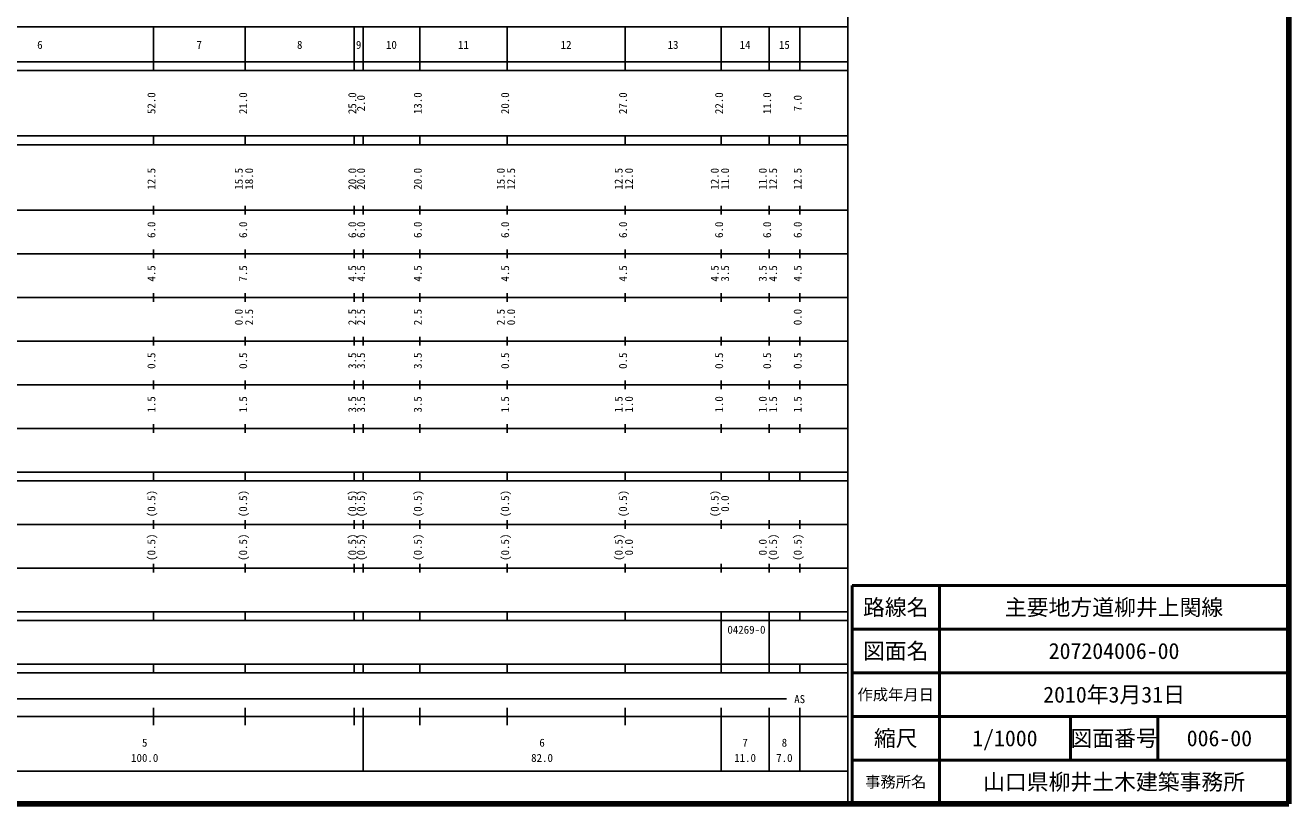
# Model space of a CAD drawing. Units: millimetres on the paper, enlarged 1000 times. Extents: x 40000 to 680000, y 20000 to 380000.
# Drawn here: x 390652 to 680000, y 20000 to 198357 of the extents above; entities that cross this region are included whole.
import ezdxf
from ezdxf.enums import TextEntityAlignment as Align

# ---------------------------------------------------------------- set-up
doc = ezdxf.new("R2010")
doc.units = ezdxf.units.MM
doc.header["$LTSCALE"] = 1000
for name, color, linetype, lineweight in [('M-TTL', 2, 'Continuous', 140), ('M-TTL-BAND', 7, 'Continuous', 25), ('M-TTL-FRAM', 2, 'Continuous', 50), ('M-TTL-LINE', 7, 'Continuous', 50)]:
    doc.layers.add(name, color=color, linetype=linetype, lineweight=lineweight)
doc.layers.add('M-TTL-TXT', color=7, linetype='Continuous')
doc.styles.add('ＭＳ ゴシック', font='')
doc.styles.get('ＭＳ ゴシック').set_extended_font_data('MS Gothic')

msp = doc.modelspace()

# ---------------------------------------------------------------- linework, layer by layer
at = {"layer": 'M-TTL'}
for p, q in [((680000, 20000), (680000, 380000)), ((40000, 20000), (680000, 20000))]:
    msp.add_line(p, q, dxfattribs=at)
at = {"layer": 'M-TTL-BAND'}
for p, q in [((579000, 20000), (579000, 370000)), ((68000, 198000), (579000, 198000)), ((420000, 188000), (420000, 198000)), ((441000, 188000), (441000, 198000)), ((466000, 188000), (466000, 198000)), ((468000, 188000), (468000, 198000)), ((481000, 188000), (481000, 198000)), ((501000, 188000), (501000, 198000)), ((528000, 188000), (528000, 198000)), ((550000, 188000), (550000, 198000)), ((561000, 188000), (561000, 198000)), ((568000, 188000), (568000, 198000)), ((568000, 188000), (568000, 198000)), ((579000, 188000), (579000, 198000)), ((40000, 190000), (579000, 190000)), ((40000, 188000), (579000, 188000)), ((40000, 173000), (579000, 173000)), ((40000, 171000), (579000, 171000)), ((420000, 171000), (420000, 173000)), ((441000, 171000), (441000, 173000)), ((466000, 171000), (466000, 173000)), ((468000, 171000), (468000, 173000)), ((481000, 171000), (481000, 173000)), ((501000, 171000), (501000, 173000)), ((528000, 171000), (528000, 173000)), ((550000, 171000), (550000, 173000)), ((561000, 171000), (561000, 173000)), ((568000, 171000), (568000, 173000)), ((579000, 171000), (579000, 173000)), ((420000, 155000), (420000, 157000)), ((441000, 155000), (441000, 157000)), ((466000, 155000), (466000, 157000)), ((468000, 155000), (468000, 157000)), ((481000, 155000), (481000, 157000)), ((501000, 155000), (501000, 157000)), ((528000, 155000), (528000, 157000)), ((550000, 155000), (550000, 157000)), ((561000, 155000), (561000, 157000)), ((568000, 155000), (568000, 157000)), ((579000, 155000), (579000, 157000)), ((40000, 156000), (579000, 156000)), ((46000, 146000), (579000, 146000)), ((420000, 145000), (420000, 147000)), ((441000, 145000), (441000, 147000)), ((466000, 145000), (466000, 147000)), ((468000, 145000), (468000, 147000)), ((481000, 145000), (481000, 147000)), ((501000, 145000), (501000, 147000)), ((528000, 145000), (528000, 147000)), ((550000, 145000), (550000, 147000)), ((561000, 145000), (561000, 147000)), ((568000, 145000), (568000, 147000)), ((579000, 145000), (579000, 147000)), ((52000, 136000), (579000, 136000)), ((420000, 135000), (420000, 137000)), ((441000, 135000), (441000, 137000)), ((466000, 135000), (466000, 137000)), ((468000, 135000), (468000, 137000)), ((481000, 135000), (481000, 137000)), ((501000, 135000), (501000, 137000)), ((528000, 135000), (528000, 137000)), ((550000, 135000), (550000, 137000)), ((561000, 135000), (561000, 137000)), ((568000, 135000), (568000, 137000)), ((579000, 135000), (579000, 137000)), ((46000, 126000), (579000, 126000)), ((420000, 125000), (420000, 127000)), ((441000, 125000), (441000, 127000)), ((466000, 125000), (466000, 127000)), ((468000, 125000), (468000, 127000)), ((481000, 125000), (481000, 127000)), ((501000, 125000), (501000, 127000)), ((528000, 125000), (528000, 127000)), ((550000, 125000), (550000, 127000)), ((561000, 125000), (561000, 127000)), ((568000, 125000), (568000, 127000)), ((579000, 125000), (579000, 127000)), ((52000, 116000), (579000, 116000)), ((420000, 115000), (420000, 117000)), ((441000, 115000), (441000, 117000)), ((466000, 115000), (466000, 117000)), ((468000, 115000), (468000, 117000)), ((481000, 115000), (481000, 117000)), ((501000, 115000), (501000, 117000)), ((528000, 115000), (528000, 117000)), ((550000, 115000), (550000, 117000)), ((561000, 115000), (561000, 117000)), ((568000, 115000), (568000, 117000)), ((579000, 115000), (579000, 117000)), ((46000, 106000), (579000, 106000)), ((420000, 105000), (420000, 107000)), ((441000, 105000), (441000, 107000)), ((466000, 105000), (466000, 107000)), ((468000, 105000), (468000, 107000)), ((481000, 105000), (481000, 107000)), ((501000, 105000), (501000, 107000)), ((528000, 105000), (528000, 107000)), ((550000, 105000), (550000, 107000)), ((561000, 105000), (561000, 107000)), ((568000, 105000), (568000, 107000)), ((579000, 105000), (579000, 107000)), ((40000, 96000), (579000, 96000)), ((420000, 94000), (420000, 96000)), ((441000, 94000), (441000, 96000)), ((466000, 94000), (466000, 96000)), ((468000, 94000), (468000, 96000)), ((481000, 94000), (481000, 96000)), ((501000, 94000), (501000, 96000)), ((528000, 94000), (528000, 96000)), ((550000, 94000), (550000, 96000)), ((561000, 94000), (561000, 96000)), ((568000, 94000), (568000, 96000)), ((579000, 94000), (579000, 96000)), ((40000, 94000), (579000, 94000)), ((49000, 84000), (579000, 84000)), ((420000, 83000), (420000, 85000)), ((441000, 83000), (441000, 85000)), ((466000, 83000), (466000, 85000)), ((468000, 83000), (468000, 85000)), ((481000, 83000), (481000, 85000)), ((501000, 83000), (501000, 85000)), ((528000, 83000), (528000, 85000)), ((550000, 83000), (550000, 85000)), ((561000, 83000), (561000, 85000)), ((568000, 83000), (568000, 85000)), ((579000, 83000), (579000, 85000)), ((40000, 74000), (579000, 74000)), ((420000, 73000), (420000, 75000)), ((441000, 73000), (441000, 75000)), ((466000, 73000), (466000, 75000)), ((468000, 73000), (468000, 75000)), ((481000, 73000), (481000, 75000)), ((501000, 73000), (501000, 75000)), ((528000, 73000), (528000, 75000)), ((550000, 73000), (550000, 75000)), ((561000, 73000), (561000, 75000)), ((568000, 73000), (568000, 75000)), ((579000, 73000), (579000, 75000)), ((40000, 64000), (579000, 64000)), ((420000, 62000), (420000, 64000)), ((441000, 62000), (441000, 64000)), ((466000, 62000), (466000, 64000)), ((468000, 62000), (468000, 64000)), ((481000, 62000), (481000, 64000)), ((501000, 62000), (501000, 64000)), ((528000, 62000), (528000, 64000)), ((550000, 62000), (550000, 64000)), ((561000, 62000), (561000, 64000)), ((568000, 62000), (568000, 64000)), ((579000, 62000), (579000, 64000)), ((40000, 62000), (579000, 62000)), ((550000, 52000), (550000, 62000)), ((561000, 52000), (561000, 62000)), ((40000, 52000), (579000, 52000)), ((40000, 50000), (579000, 50000)), ((420000, 50000), (420000, 52000)), ((441000, 50000), (441000, 52000)), ((466000, 50000), (466000, 52000)), ((468000, 50000), (468000, 52000)), ((481000, 50000), (481000, 52000)), ((501000, 50000), (501000, 52000)), ((528000, 50000), (528000, 52000)), ((550000, 50000), (550000, 52000)), ((561000, 50000), (561000, 52000)), ((568000, 50000), (568000, 52000)), ((579000, 50000), (579000, 52000)), ((71000, 44000), (565000, 44000)), ((420000, 38000), (420000, 42000)), ((441000, 38000), (441000, 42000)), ((466000, 38000), (466000, 42000)), ((468000, 27500), (468000, 42000)), ((481000, 38000), (481000, 42000)), ((501000, 38000), (501000, 42000)), ((528000, 38000), (528000, 42000)), ((550000, 27500), (550000, 42000)), ((561000, 27500), (561000, 42000)), ((568000, 27500), (568000, 42000)), ((579000, 27500), (579000, 42000)), ((40000, 40000), (579000, 40000)), ((68000, 27500), (579000, 27500))]:
    msp.add_line(p, q, dxfattribs=at)
at = {"layer": 'M-TTL-FRAM'}
for p, q in [((680000, 70000), (580000, 70000)), ((580000, 70000), (580000, 20000))]:
    msp.add_line(p, q, dxfattribs=at)
at = {"layer": 'M-TTL-LINE'}
for p, q in [((600000, 70000), (600000, 20000)), ((680000, 60000), (580000, 60000)), ((680000, 50000), (580000, 50000)), ((680000, 40000), (580000, 40000)), ((630000, 40000), (630000, 30000)), ((650000, 40000), (650000, 30000)), ((680000, 30000), (580000, 30000))]:
    msp.add_line(p, q, dxfattribs=at)

# ---------------------------------------------------------------- texts
at = {"layer": 'M-TTL-BAND', "style": 'ＭＳ ゴシック'}
for s, p in [('6', (394000, 192405)), ('7', (430500, 192405)), ('8', (453500, 192405)), ('9', (467000, 192405)), ('10', (474500, 192405)), ('11', (491000, 192405)), ('12', (514500, 192405)), ('13', (539000, 192405)), ('14', (555500, 192405)), ('15', (564500, 192405)), ('AS', (568000, 42500)), ('5', (418000, 32523)), ('6', (509000, 32523)), ('7', (555500, 32523)), ('8', (564500, 32523)), ('100.0', (418000, 29033)), ('82.0', (509000, 29033)), ('11.0', (555500, 29033)), ('7.0', (564500, 29033))]:
    msp.add_text(s, height=1833, dxfattribs=at).set_placement(p, align=Align.BOTTOM_CENTER)
for s, p in [('52.0', (421000, 180500)), ('21.0', (442000, 180500)), ('25.0', (467000, 180500)), ('13.0', (482000, 180500)), ('20.0', (502000, 180500)), ('27.0', (529000, 180500)), ('22.0', (551000, 180500)), ('11.0', (562000, 180500)), ('2.0', (469000, 180500)), ('7.0', (569000, 180500)), ('12.5', (421000, 163174)), ('15.5', (441000, 163174)), ('18.0', (443370, 163174)), ('20.0', (467000, 163174)), ('20.0', (469000, 163174)), ('20.0', (482000, 163174)), ('15.0', (501000, 163174)), ('12.5', (503370, 163174)), ('12.5', (528000, 163174)), ('12.0', (530370, 163174)), ('12.0', (550000, 163174)), ('11.0', (552370, 163174)), ('11.0', (561000, 163174)), ('12.5', (563370, 163174)), ('12.5', (569000, 163174)), ('6.0', (421000, 151500)), ('6.0', (442000, 151500)), ('6.0', (467000, 151500)), ('6.0', (469000, 151500)), ('6.0', (482000, 151500)), ('6.0', (502000, 151500)), ('6.0', (529000, 151500)), ('6.0', (551000, 151500)), ('6.0', (562000, 151500)), ('6.0', (569000, 151500)), ('4.5', (421000, 141500)), ('7.5', (442000, 141500)), ('4.5', (467000, 141500)), ('4.5', (469000, 141500)), ('4.5', (482000, 141500)), ('4.5', (502000, 141500)), ('4.5', (529000, 141500)), ('4.5', (550000, 141500)), ('3.5', (552370, 141500)), ('3.5', (561000, 141500)), ('4.5', (563370, 141500)), ('4.5', (569000, 141500)), ('0.0', (441000, 131500)), ('2.5', (443370, 131500)), ('2.5', (467000, 131500)), ('2.5', (469000, 131500)), ('2.5', (482000, 131500)), ('2.5', (501000, 131500)), ('0.0', (503370, 131500)), ('0.0', (569000, 131500)), ('0.5', (421000, 121500)), ('0.5', (442000, 121500)), ('3.5', (467000, 121500)), ('3.5', (469000, 121500)), ('3.5', (482000, 121500)), ('0.5', (502000, 121500)), ('0.5', (529000, 121500)), ('0.5', (551000, 121500)), ('0.5', (562000, 121500)), ('0.5', (569000, 121500)), ('1.5', (421000, 111500)), ('1.5', (442000, 111500)), ('3.5', (467000, 111500)), ('3.5', (469000, 111500)), ('3.5', (482000, 111500)), ('1.5', (502000, 111500)), ('1.5', (528000, 111500)), ('1.0', (530370, 111500)), ('1.0', (551000, 111500)), ('1.0', (561000, 111500)), ('1.5', (563370, 111500)), ('1.5', (569000, 111500)), ('(0.5)', (421000, 88764)), ('(0.5)', (442000, 88764)), ('(0.5)', (467000, 88764)), ('(0.5)', (469000, 88764)), ('(0.5)', (482000, 88764)), ('(0.5)', (502000, 88764)), ('(0.5)', (529000, 88764)), ('(0.5)', (550000, 88764)), ('0.0', (552370, 88764)), ('(0.5)', (421000, 78764)), ('(0.5)', (442000, 78764)), ('(0.5)', (467000, 78764)), ('(0.5)', (469000, 78764)), ('(0.5)', (482000, 78764)), ('(0.5)', (502000, 78764)), ('(0.5)', (528000, 78764)), ('(0.5)', (563370, 78764)), ('(0.5)', (569000, 78764)), ('0.0', (530370, 78764)), ('0.0', (561000, 78764))]:
    msp.add_text(s, height=1833, rotation=90, dxfattribs=at).set_placement(p, align=Align.BOTTOM_CENTER)
msp.add_text('04269-0', height=1833, dxfattribs=at).set_placement((551445, 58405), align=Align.BOTTOM_LEFT)
at = {"layer": 'M-TTL-TXT', "style": 'ＭＳ ゴシック'}
for s, height, p in [('路線名', 3666, (590000, 65000)), ('路線名', 3666, (590000, 65000)), ('主要地方道柳井上関線', 3666, (640000, 65000)), ('図面名', 3666, (590000, 55000)), ('図面名', 3666, (590000, 55000)), ('207204006-00', 3666, (640000, 55000)), ('作成年月日', 2566, (590000, 45000)), ('作成年月日', 2566, (590000, 45000)), ('2010年3月31日', 3666, (640000, 45000)), ('縮尺', 3666, (590000, 35000)), ('縮尺', 3666, (590000, 35000)), ('1/1000', 3666, (615000, 35000)), ('図面番号', 3666, (640000, 35000)), ('図面番号', 3666, (640000, 35000)), ('006-00', 3666, (664125, 35000)), ('事務所名', 2566, (590000, 25000)), ('事務所名', 2566, (590000, 25000)), ('山口県柳井土木建築事務所', 3666, (640000, 25000))]:
    msp.add_text(s, height=height, dxfattribs=at).set_placement(p, align=Align.MIDDLE_CENTER)

doc.saveas('drawing.dxf')
